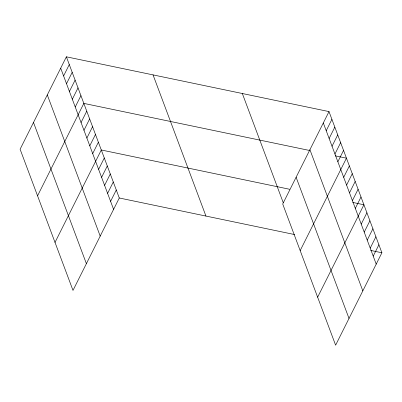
<?xml version="1.0" encoding="UTF-8"?>
<svg xmlns="http://www.w3.org/2000/svg" width="402" height="402" viewBox="0 0 402 402"><rect width="100%" height="100%" fill="white"/><g stroke="black" fill="none" stroke-linecap="round" stroke-linejoin="round"><path stroke-width="0.6" d="M66.38 56.813L20.1 149.237L72.998 290.41L119.283 197.99L66.38 56.813L329.002 111.59L381.9 252.763L335.62 345.187L282.717 204.01L329.002 111.59M63.601 75.938L69.29 64.576M66.511 83.701L72.199 72.34M69.42 91.465L75.109 80.109M72.33 99.234L78.018 87.872M75.239 106.997L80.928 95.636M37.557 195.824L83.837 103.399L309.314 150.428M81.058 122.525L86.747 111.163M83.968 130.288L89.656 118.932M86.877 138.057L92.566 126.695M89.787 145.82L95.475 134.459M92.696 153.584L98.384 142.223M55.014 242.411L101.294 149.986L289.631 189.272M98.606 169.348L104.294 157.986M101.6 177.347L107.289 165.986M104.6 185.347L110.289 173.986M107.595 193.347L113.289 181.99M110.595 201.347L116.284 189.99M326.223 130.715L331.911 119.354M329.132 138.479L334.821 127.117M332.042 146.243L337.73 134.881M334.951 154.011L340.64 142.65M337.861 161.775L343.549 150.413M300.173 250.602L346.459 158.177L335.258 155.84M343.68 177.302L349.368 165.941M346.589 185.066L352.278 173.704M349.499 192.834L355.187 181.473M352.408 200.598L358.097 189.236M355.318 208.362L361.006 197M317.63 297.189L363.916 204.764L352.715 202.427M361.222 224.125L366.91 212.764M364.222 232.125L369.91 220.763M367.217 240.125L372.905 228.763M370.217 248.124L375.905 236.763M373.212 256.124L378.9 244.763M119.283 197.99L294.631 234.562M370.699 250.431L381.9 252.763M323.314 122.952L376.212 264.124M309.917 149.7L362.815 290.877M296.113 177.262L349.011 318.439M242.336 93.515L283.244 202.688M153.046 74.888L205.945 216.065M60.692 68.174L113.59 209.347M47.295 94.922L100.198 236.1M33.497 122.484L86.395 263.662"/></g></svg>
